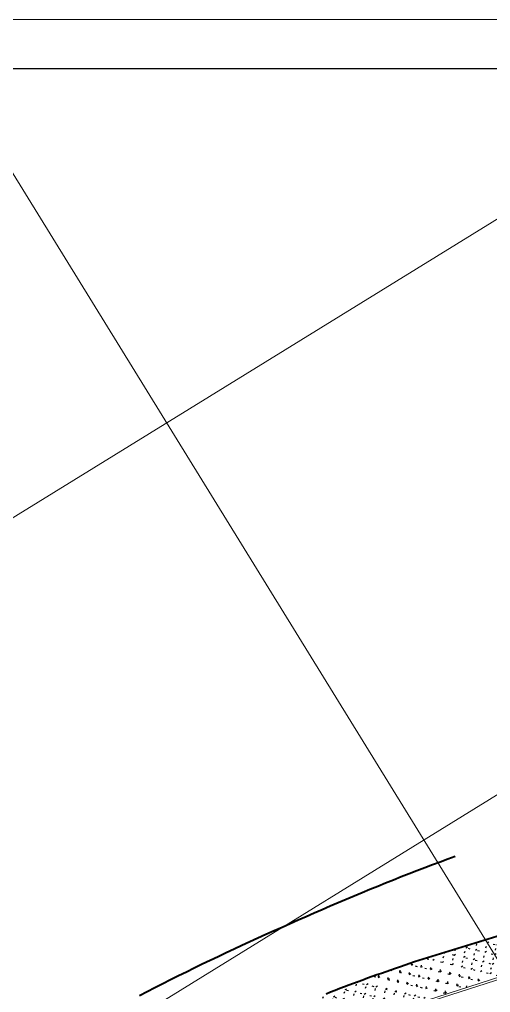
# Model space of a CAD drawing. Header units: inches. Extents: x 0 to 420, y 0 to 297.
# Drawn here: x 145.7 to 193.7, y 198 to 297.3 of the extents above; entities that cross this region are included whole.
import ezdxf

# ---------------------------------------------------------------- set-up
doc = ezdxf.new("R2010")
doc.units = ezdxf.units.IN
doc.header["$LTSCALE"] = 2.5
doc.header["$MEASUREMENT"] = 0
doc.linetypes.add('DASHED2', pattern=[0.375, 0.25, -0.125])
for name, color, linetype, lineweight in [('MALHA_COORDENADA4', 10, 'Continuous', 0), ('PEN 01', 1, 'Continuous', 9), ('PEN 02', 2, 'Continuous', 20), ('PEN 03', 3, 'Continuous', 30), ('PEN 04', 4, 'Continuous', 40)]:
    doc.layers.add(name, color=color, linetype=linetype, lineweight=lineweight)
doc.layers.add('PEN 06', color=6, linetype='Continuous')

msp = doc.modelspace()

# ---------------------------------------------------------------- hatches: boundary and pattern name
at = {"layer": 'PEN 03'}
h = msp.add_hatch(dxfattribs=at)
h.set_pattern_fill('GRASS', color=256, angle=-58.33068424220718, style=0, pattern_type=2)
h.set_pattern_definition([(31.66931575779283, (239.4299397200942, 128.5001787403368), (0.2305708813529715, 0.9730555318914116), [0.1875, -1.226713563]), (346.6693157577928, (239.4299397200942, 128.5001787403368), (0.2305708814138003, 0.9730555321481211), [0.1874999999999999, -1.226713562999999, 0.1874999999999999, -0.8124999999999996]), (76.66931575779282, (239.4299397200942, 128.5001787403368), (-0.9730555321481211, 0.2305708814138003), [0.1874999999999999, -1.226713562999999, 0.1874999999999999, -0.8124999999999996, 0.1874999999999999, -0.8124999999999996])])
h.paths.add_polyline_path([(214.6248992363197, 206.0373869950775), (170.7548788377323, 191.9689619221806), (163.3758676604995, 187.8884656761703), (162.9856499745093, 188.4811280140276), (162.9422886542689, 188.5148079207987), (162.8999377725373, 188.5497499160148), (162.8586340509975, 188.5859237021045), (162.8184133033582, 188.6232979134332), (162.7793104043012, 188.6618401434991), (162.7413592592421, 188.7015169730325), (162.7045927749316, 188.742293998973), (162.6690428309223, 188.7841358643), (162.6347402519268, 188.8270062886899), (162.6017147810901, 188.870868099974), (162.5699950541999, 188.9156832663703), (162.5396085748569, 188.9614129294594), (162.510581690627, 189.0080174378787), (162.4829395701958, 189.0554563817032), (162.4567061815453, 189.1036886274836), (162.4319042711717, 189.1526723539133), (162.4085553443624, 189.20236508809), (162.3866796465489, 189.2527237423441), (162.3662961457526, 189.3037046515984), (162.3474225161378, 189.3552636112298), (162.3300751226872, 189.4073559153983), (162.3142690070111, 189.4599363958102), (162.3000178743064, 189.5129594608833), (162.2873340814721, 189.5663791352781), (162.2762286263953, 189.6201490997624), (162.2667111384148, 189.6742227313739), (162.2587898699724, 189.7285531438458), (162.2524716894561, 189.7830932282615), (162.2477620752461, 189.8377956939016), (162.2446651109635, 189.8926131092488), (162.2431834819299, 189.947497943115), (162.243318472839, 190.0024026058547), (162.2450699666426, 190.0572794906293), (162.2484364446523, 190.1120810146858), (162.2534149878559, 190.1667596606153), (162.2600012794486, 190.2212680175541), (162.2681896085766, 190.275558822293), (162.2779728752876, 190.3295850002586), (162.2893425966884, 190.3832997063304), (162.3022889142995, 190.4366563654596), (162.3168006026035, 190.4896087130532), (162.332865078778, 190.5421108350898), (162.3504684136069, 190.5941172079303), (162.3695953435572, 190.6455827377904), (162.3902292840144, 190.6964627998414), (162.4123523436625, 190.746713276903), (162.435945339997, 190.7962905976966), (162.4609878159582, 190.8451517746252), (162.4874580576686, 190.8932544410471), (162.5153331132612, 190.9405568880115), (162.5445888127799, 190.9870181004234), (162.5751997891377, 191.0325977926068), (162.6071395001112, 191.0772564432362), (162.6403802513556, 191.1209553296044), (162.6748932204174, 191.1636565611984), (162.7106484817263, 191.2053231125537), (162.7476150325427, 191.2459188553582), (162.7857608198398, 191.2854085897786), (162.8250527680965, 191.3237580749813), (162.8654568079758, 191.3609340588222), (162.9069379058667, 191.3969043066789), (162.9494600942603, 191.4316376294012), (162.9929865029372, 191.4651039103538), (163.0374793909996, 191.4972741315747), (165.1197538659015, 192.6186794083604), (168.4364895894934, 194.2511094641823), (171.8091522779782, 195.7717339312804), (175.2787159113279, 197.2480845451208), (178.7818334176931, 198.6381309124858), (182.3716337031373, 199.9474868668283), (185.9831732926632, 201.1995662686167), (212.5880566191324, 209.4355766543024), (213.762205184083, 205.7607345904409)])

# ---------------------------------------------------------------- linework, layer by layer
at = {"layer": 'MALHA_COORDENADA4'}
for p, q in [((12.44019128247726, 105.9723847785678), (314.5268835979005, 292.3215124713894)), ((12.44019128247726, 164.7204126732025), (219.2916783330892, 292.3215124713893)), ((138.3729801954404, 292.3215124713893), (315.4155345625741, 5.321512471383187))]:
    msp.add_line(p, q, dxfattribs=at)
at = {"layer": 'PEN 01'}
for p, q in [((170.7548788377323, 191.9689619221806, 4.797), (214.6248992363197, 206.0373869950775, 4.346834265742416)), ((170.8345615570278, 191.7844826904862, 4.796809042647777), (214.6859725806677, 205.8469400297297, 4.346834265742416))]:
    msp.add_line(p, q, dxfattribs=at)
at = {"layer": 'PEN 02'}
msp.add_line((7.440191282481806, 297.3215124713847), (420.4401912824927, 297.3215124713848), dxfattribs=at)
at = {"layer": 'PEN 04'}
msp.add_line((185.9831732927578, 201.1995662686492, 4.791), (212.5880566191324, 209.4355766543024, 4.429155266978882), dxfattribs=at)
at = {"layer": 'PEN 04', "linetype": 'DASHED2', "ltscale": 2.5}
msp.add_lwpolyline([(190.1421933963353, 211.9386491507223), (189.3728105380704, 211.6494614787217), (188.5956678765409, 211.356804257343), (187.8118730298935, 211.0605398680613), (187.0225336162753, 210.7605306923514), (186.2287572538329, 210.4566391116883), (185.4316515607131, 210.1487275075469), (184.6323241550627, 209.8366582614021), (183.8318826550286, 209.5202937547289), (183.0311787776602, 209.1995414912854), (182.2300406356185, 208.8744894639621), (181.4280404404669, 208.545270787933), (180.6247504037692, 208.2120185783719), (179.8197427370887, 207.8748659504526), (179.0125896519893, 207.5339460193489), (178.2028633600344, 207.1893919002345), (177.3901360727875, 206.8413367082835), (176.5741667277007, 206.4899267798619), (175.7554611657791, 206.1353613361049), (174.9347119539161, 205.77785281934), (174.1126116590051, 205.417613671895), (173.2898528479395, 205.0548563360973), (172.467128087613, 204.6897932542745), (171.6451299449188, 204.3226368687542), (170.8245509867504, 203.953599621864), (170.005936952728, 203.5828257995833), (169.1892462733782, 203.2101870624992), (168.3742905519543, 202.8354869148509), (167.5608813917098, 202.4585288608775), (166.748830395898, 202.0791164048179), (165.9379491677722, 201.6970530509113), (165.1280493105858, 201.3121423033968), (164.3189424275921, 200.9241876665133), (163.5105542934845, 200.5330346497481), (162.7032673687165, 200.1386967835806), (161.8975782851818, 199.7412296037382), (161.0939836747738, 199.3406886459485), (160.2929801693861, 198.937129445939), (159.4950644009123, 198.530607539437), (158.7007330012459, 198.1211784621702), (157.9104826022805, 197.7088977498659)], dxfattribs=at)
at = {"layer": 'PEN 04'}
msp.add_lwpolyline([(176.9533507133569, 197.9273497133308), (177.4180608779491, 198.1110787127928), (177.8851057102283, 198.2937266093367), (178.3540503842745, 198.4750213796179), (178.8244600741668, 198.6546910002922), (179.2959658643837, 198.8325315442477), (179.7684624809962, 199.0086114693035), (180.2419105604744, 199.1830673295112), (180.7162707392881, 199.3560356789224), (181.191503653907, 199.5276530715889), (181.6675699408012, 199.6980560615621), (182.1444302364405, 199.8673812028938), (182.6220451772946, 200.0357650496356), (183.1003753998334, 200.2033441558391), (183.5793815405269, 200.3702550755561), (184.0590242358448, 200.536634362838), (184.539264122257, 200.7026185717367), (185.0200618362334, 200.8683442563037), (185.5013780142436, 201.0339479705906), (185.9831732927578, 201.1995662686492)], dxfattribs=at)
at = {"layer": 'PEN 06'}
msp.add_line((12.44019128247726, 292.3215124713893), (415.4401912824973, 292.3215124713894), dxfattribs=at)

doc.saveas('drawing.dxf')
